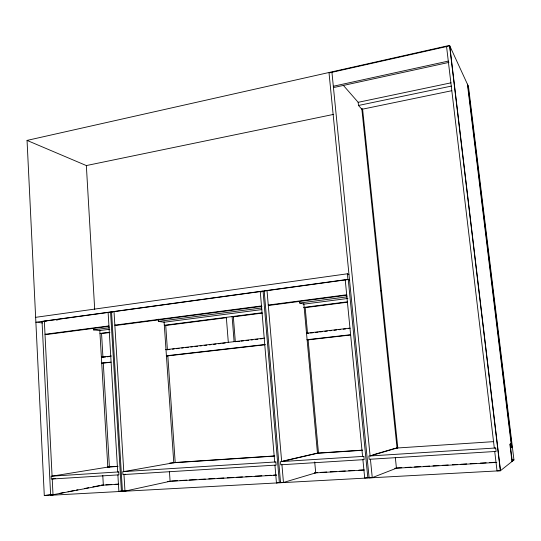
<?xml version="1.0" encoding="UTF-8"?>
<svg xmlns="http://www.w3.org/2000/svg" width="541" height="541" viewBox="0 0 541 541"><rect width="100%" height="100%" fill="white"/><g stroke="black" fill="none" stroke-linecap="round" stroke-linejoin="round"><path stroke-width="0.81" d="M500.364 470.765L513.95 459.951L468.472 86.472L449.551 45.39L27.05 140.41L44.294 495.61L500.364 470.765L449.551 45.39M511.123 443.539L509.879 444.283L511.975 461.527M494.724 451.512L497.023 470.839L500.513 470.65L449.76 45.843L329.029 72.967L369.111 477.811L372.262 477.642L396.438 468.208L395.329 457.49M362.903 459.701L364.708 478.048L369.388 477.29M367.846 477.879L348.248 279.501L264.204 291.038L280.529 482.64L283.457 482.477L315.707 472.875L314.713 461.953M274.943 465.165L276.444 482.863L280.948 482.234M397.04 448.016L370.105 455.955L331.937 72.318M276.444 482.863L278.047 482.396M372.83 454.866L395.119 448.32M282.943 461.081L316.424 453.338M448.286 61.099L333.324 86.249L334.365 87.392L448.922 62.398M279.359 482.7L263.075 291.193L111.554 311.988L122.428 491.262L124.971 491.12L170.097 481.294L169.421 471.292M117.884 474.924L118.878 491.451L123.064 490.958M122.428 491.262L126.547 490.362M118.878 491.451L121.319 490.924M451.005 82.827L358.169 102.31L358.5 105.468L361.882 109.296L451.749 90.719M358.5 105.468L451.39 86.093M27.05 140.41L86.35 165.566L333.655 114.374M112.244 312.373L110.574 312.123L42.042 321.523L50.644 495.171L53.126 494.684M59.747 493.392L63.885 492.58M68.024 491.769L74.644 490.471M76.295 490.146L77.951 489.821M84.572 488.523L88.71 487.712M92.849 486.9L99.47 485.608M102.472 485.02L101.126 485.284L118.837 484.256M50.644 495.171L103.338 485.155L102.776 475.444M44.294 495.61L50.922 494.318M125.6 474.241L123.963 474.545L124.971 491.12M55.52 478.447L52.22 479.001L53.025 495.042M35.638 317.33L347.363 273.793L348.898 274.463M349.797 280.143L347.91 279.359L35.875 322.213L42.536 322.957M56.325 320.056L57.995 319.826M108.93 325.919L45.004 334.291L46.932 334.473L109.032 326.345M261.479 305.935L114.841 325.141L116.586 325.357L261.952 306.348M346.693 294.771L268.255 305.05L269.54 305.354L346.882 295.237M93.35 328.36L93.437 329.854L109.343 327.785M158.215 319.102L158.371 321.401L261.79 307.951M299.531 301.391L299.68 303.014L347.106 296.847M109.762 329.266L99.814 330.551L93.437 329.854M261.817 309.587L164.106 322.233L158.371 321.401M347.924 298.449L303.853 304.15L299.68 303.014M109.208 332.323L99.984 333.499L109.938 332.593M164.518 325.242L261.736 312.793M303.636 307.43L347.214 301.851M165.269 325.52L226.463 317.695M233.171 316.837L262.513 313.083M305.266 307.619L347.18 302.263M111.419 356.025L101.377 357.202L105.461 356.999M165.83 349.662L264.603 338.105M306.456 333.209L349.98 328.116M107.132 356.803L109.647 356.505M167.412 349.757L169.928 349.466M172.437 349.168L174.114 348.972M176.623 348.681L179.139 348.384M181.648 348.093L183.325 347.897M185.834 347.606L188.349 347.308M190.858 347.018L192.535 346.822M195.044 346.524L197.56 346.233M200.069 345.942L201.746 345.746M204.255 345.449L206.77 345.158M209.279 344.86L210.956 344.671M213.465 344.374L215.974 344.083M218.49 343.785L220.999 343.494M222.676 343.298L225.184 343.008M236.911 341.635L239.42 341.344M241.097 341.148L243.606 340.85M246.121 340.56L248.63 340.262M251.139 339.971L252.816 339.775M255.325 339.484L257.841 339.187M260.349 338.896L262.027 338.7M307.241 333.418L308.911 333.222M310.588 333.026L313.097 332.729M315.613 332.438L318.122 332.14M319.799 331.951L322.308 331.653M324.823 331.363L327.332 331.065M329.841 330.774L331.518 330.578M334.034 330.287L336.543 329.99M339.051 329.699L340.729 329.503M343.237 329.205L345.753 328.914M348.262 328.624L349.939 328.428M110.946 362.098L101.722 363.153L110.837 362.362M166.256 355.782L265.151 344.489M307.051 339.701L350.636 334.723M167.007 355.958L265.083 344.766M307.836 339.883L350.588 335.007M117.83 466.295L109.397 466.849L52.078 476.141L44.348 321.212L46.026 321.401M175.176 462.501L274.693 455.928M317.702 453.088L362.396 450.132M107.781 467.106L117.938 466.437M169.806 463.015L274.774 456.083M315.897 453.372L362.47 450.295M395.911 448.09L493.73 441.632M512.266 460.053L513.95 459.951M105.847 484.824L111.75 484.479M115.125 484.283L118.493 484.087M171.619 481.01L177.522 480.672M180.052 480.523L186.794 480.137M189.323 479.989L196.072 479.597M199.446 479.4L205.343 479.062M208.718 478.866L214.621 478.521M217.996 478.325L223.893 477.987M227.267 477.791L233.171 477.446M236.545 477.257L242.449 476.912M245.817 476.716L251.721 476.378M255.095 476.181L261.837 475.789M265.212 475.593L271.115 475.255M273.645 475.106L276.174 474.957M314.963 472.712L317.493 472.563M320.867 472.374L326.771 472.029M330.138 471.833L336.042 471.495M339.417 471.299L345.32 470.954M348.688 470.758L354.592 470.42M358.811 470.176L363.87 469.879M395.911 468.026L401.814 467.681M405.189 467.492L411.086 467.147M414.46 466.951L420.364 466.613M423.738 466.416L429.642 466.072M433.01 465.875L438.913 465.537M442.288 465.341L448.191 464.996M452.404 464.753L457.463 464.462M460.837 464.266L466.741 463.921M470.115 463.732L476.012 463.387M480.232 463.143L486.136 462.798M489.504 462.609L495.407 462.264M167.744 481.429L276.6 475.133M314.368 472.949L364.336 470.061M394.707 468.31L496.787 462.406M166.412 355.762L167.825 355.863L175.196 462.501L123.781 471.59L114.016 311.65M165.992 349.642L167.406 349.757L165.722 325.459L164.315 325.269M307.105 339.694L308.12 339.849L318.48 453.033L281.665 461.568L267.024 290.652M306.51 333.202L307.531 333.378L305.178 307.633L304.15 307.362M261.574 291.937L260.268 291.579L274.679 462.014M380.722 290.848L381.513 291.18M343.454 85.485L358.264 102.411M467.897 85.228L511.996 447.556L511.637 447.786L467.41 84.159M510.183 444.1L512.273 461.29M446.562 46.56L494.312 448.07M362.565 108.809L397.811 448.022M361.821 108.694L397.067 448.279M370.429 459.235L372.262 477.642M347.363 273.793L347.91 279.359M345.232 279.913L362.585 456.435M303.792 303.46L317.479 453.27M281.935 464.733L283.457 482.477M235.335 341.817L233.333 316.816L232.103 316.586L234.104 341.669M226.334 317.324L228.309 342.352M164.072 321.719L173.783 462.751M110.574 312.123L121.414 491.316M108.119 312.455L117.708 471.975M101.559 333.662L102.939 357.161M103.284 363.038L109.41 467.12M99.787 330.125L107.835 467.377M86.35 165.566L94.702 309.547M118.716 471.914L51.131 476.202L51.273 479.062L118.892 474.856L118.716 471.914M275.842 461.94L122.766 471.657L122.949 474.606L276.106 465.091L275.842 461.94M363.836 456.354L280.495 461.642L280.765 464.8L364.154 459.62L363.836 456.354M495.705 447.982L368.847 456.036L369.172 459.309L496.117 451.424L495.705 447.982"/></g></svg>
